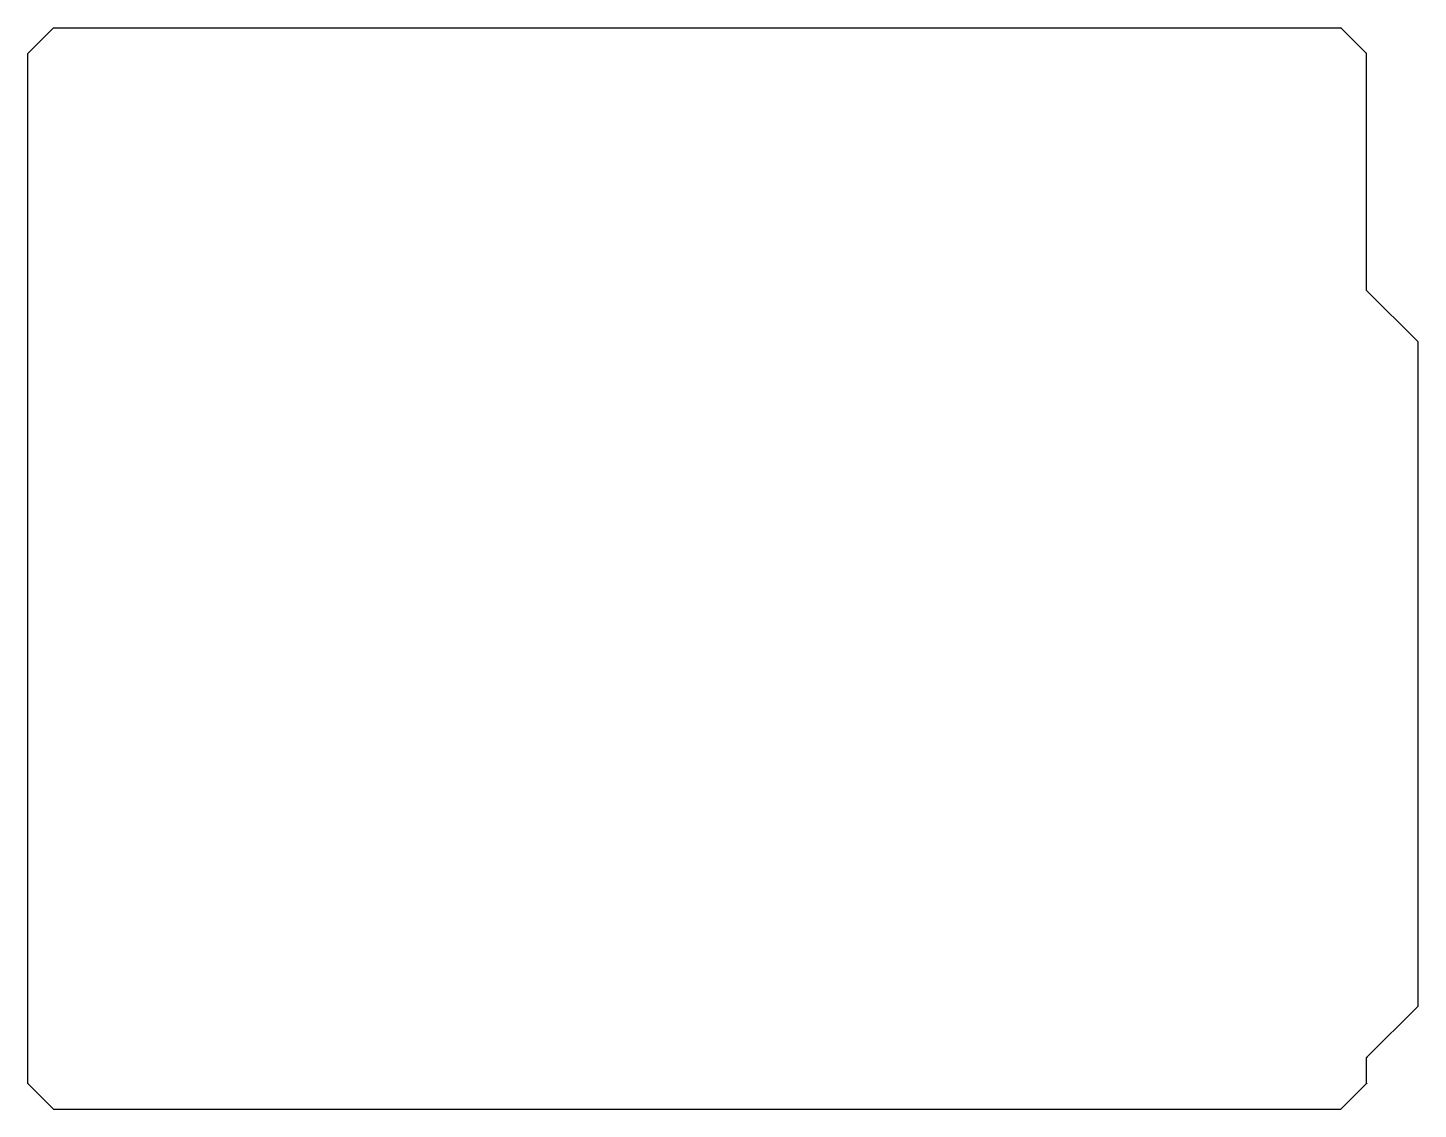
# Model space of a CAD drawing. Header units: millimetres. Extents: x 695.8 to 764.4, y 375.1 to 428.4.
import ezdxf

# ---------------------------------------------------------------- set-up
doc = ezdxf.new("R2010")
doc.units = ezdxf.units.MM

msp = doc.modelspace()

# ---------------------------------------------------------------- linework, layer by layer
at = {"color": 7, "linetype": 'Continuous'}
for p, q in [((695.783, 427.153), (697.05, 428.419)), ((697.05, 428.419), (760.552, 428.419)), ((760.555, 428.419), (761.822, 427.152)), ((695.783, 376.351), (695.783, 427.153)), ((761.822, 415.468), (761.822, 427.152)), ((761.822, 415.468), (764.362, 412.928)), ((764.362, 380.163), (764.362, 412.928)), ((761.822, 377.622), (764.362, 380.162)), ((764.362, 380.162), (764.362, 380.163)), ((761.822, 376.352), (761.822, 377.622)), ((695.783, 376.351), (697.052, 375.082)), ((760.552, 375.082), (761.822, 376.352)), ((697.052, 375.082), (760.552, 375.082))]:
    msp.add_line(p, q, dxfattribs=at)
for centre in [(697.05, 428.419), (697.05, 428.419), (760.552, 428.419), (760.555, 428.419), (695.783, 427.153), (695.783, 427.153), (761.822, 427.152), (761.822, 427.152), (761.822, 415.468), (761.822, 415.468), (764.362, 412.928), (764.362, 412.928), (764.362, 380.163), (764.362, 380.163), (764.362, 380.162), (764.362, 380.162), (761.822, 377.622), (761.822, 377.622), (695.783, 376.351), (695.783, 376.351), (761.822, 376.352), (761.822, 376.352), (697.052, 375.082), (697.052, 375.082), (760.552, 375.082), (760.552, 375.082)]:
    msp.add_circle(centre, 0.00325, dxfattribs=at)

doc.saveas('drawing.dxf')
